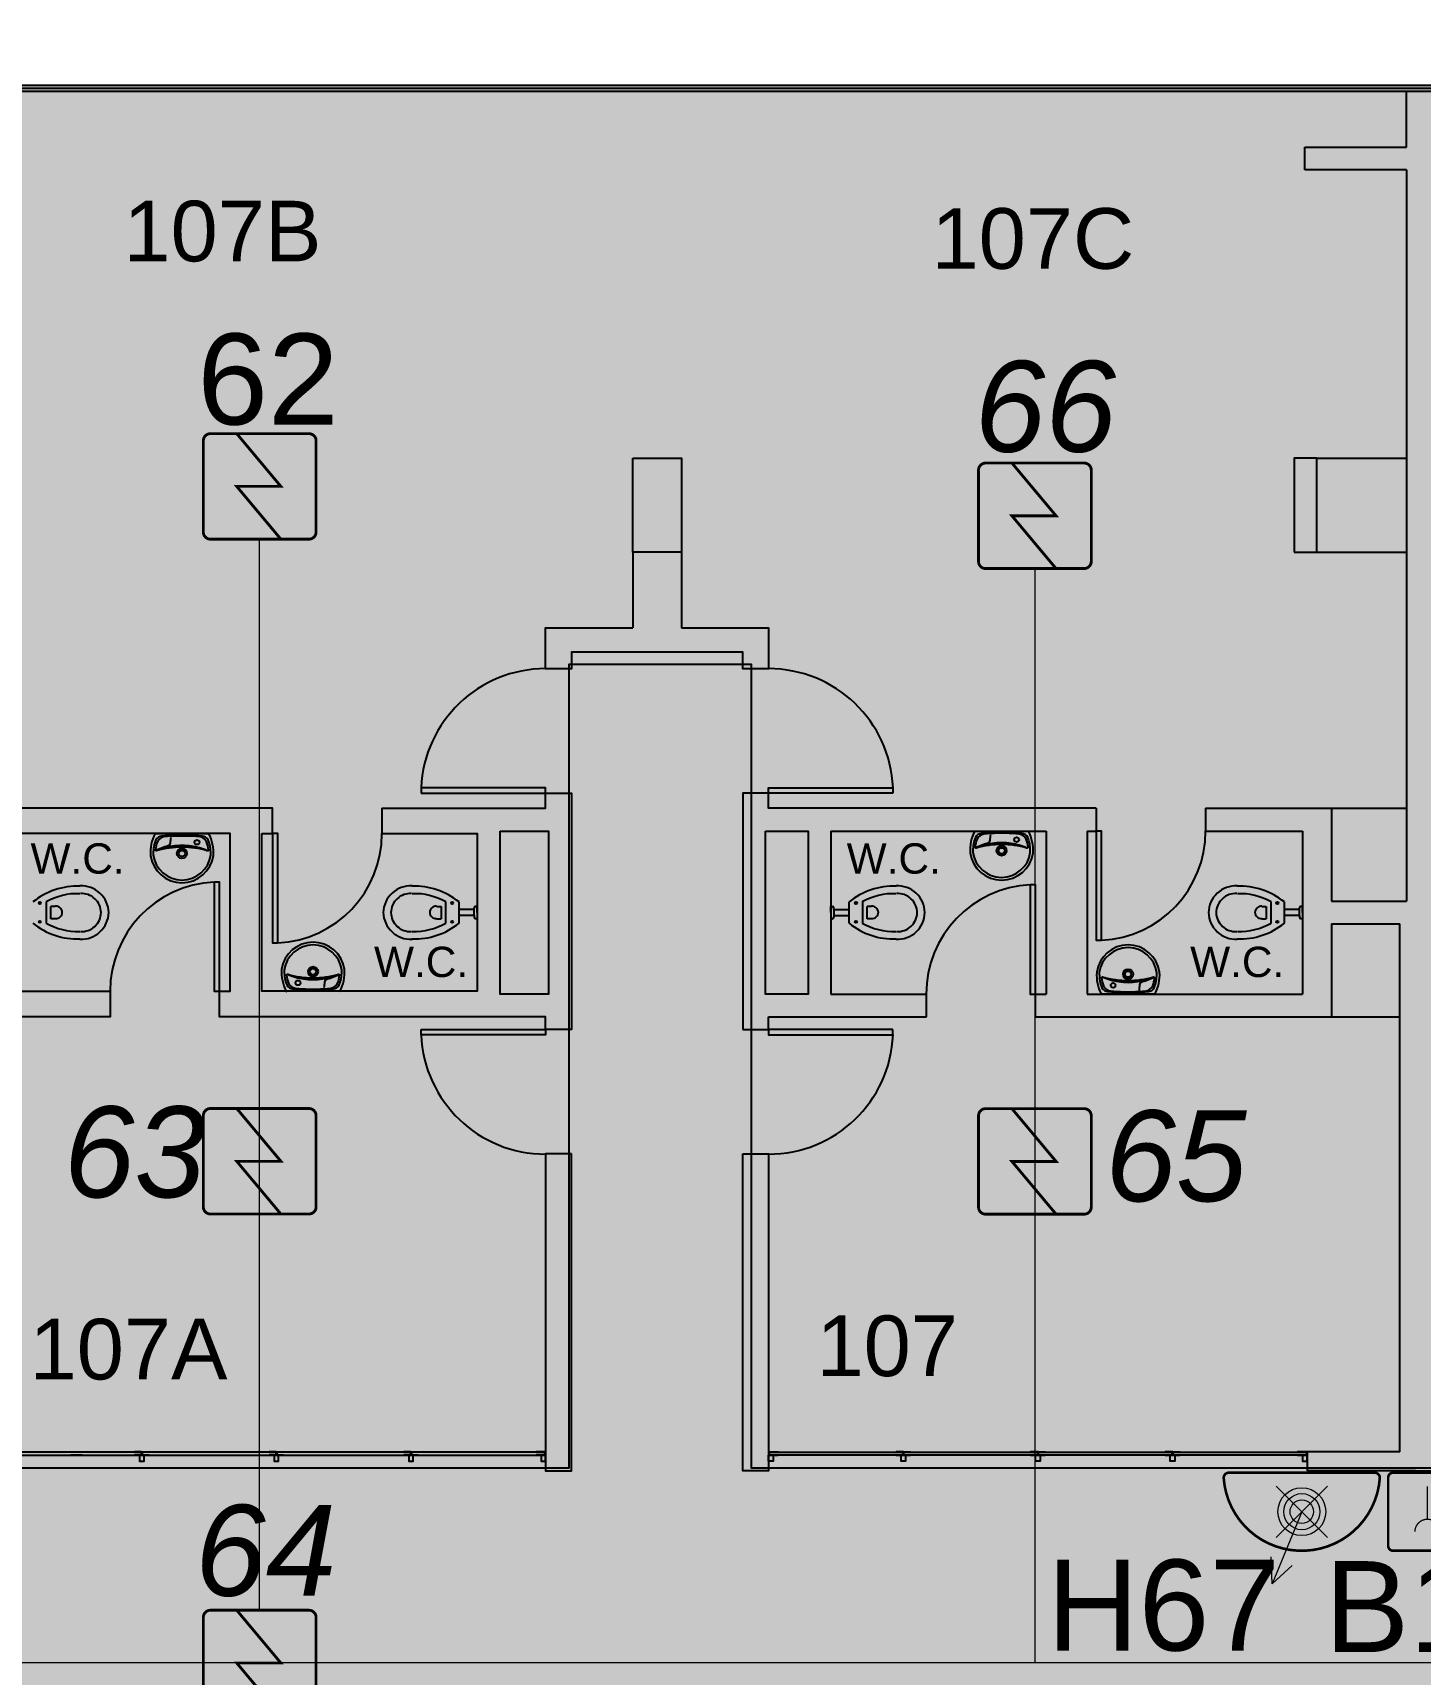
# Model space of a CAD drawing. Header units: metres. Extents: x -331 to 2982, y 362 to 2539.
# Drawn here: x 790.29 to 799.44, y 1604.17 to 1615 of the extents above; entities that cross this region are included whole.
import ezdxf
from ezdxf.enums import TextEntityAlignment as Align

# ---------------------------------------------------------------- set-up
doc = ezdxf.new("R2010")
doc.units = ezdxf.units.M
doc.layers.get('0').update_dxf_attribs({"color": 251})
doc.layers.add('_corredores', color=251, linetype='Continuous', plot=False)
doc.layers.add('_salas', color=251, linetype='Continuous', plot=False)
for name, color, linetype in [('ALV', 251, 'Continuous'), ('CX', 251, 'Continuous'), ('DET. FUMAÇA', 1, 'Continuous'), ('Det_Vigas', 251, 'Continuous'), ('Div', 251, 'Continuous'), ('Est', 251, 'Continuous'), ('Mob', 251, 'Continuous'), ('SALAS NOVAS', 7, 'Continuous'), ('Texto_Salas', 251, 'Continuous'), ('vid', 251, 'Continuous')]:
    doc.layers.add(name, color=color, linetype=linetype)
doc.styles.add('ARIAL', font='arial.ttf')
doc.styles.add('DESTAQUE', font='arial.ttf', dxfattribs={"height": 0.4})
doc.styles.add('X3G_ENTITY_1416ACDD', font='arial.ttf', dxfattribs={"height": 0.6})
doc.styles.add('X3G_ENTITY_1416ACE7', font='arial.ttf', dxfattribs={"height": 0.6})
doc.styles.add('X3G_ENTITY_1416ACF1', font='arial.ttf', dxfattribs={"height": 0.6})
doc.styles.add('X3G_ENTITY_1416ACFB', font='arial.ttf', dxfattribs={"height": 0.6})
doc.styles.add('X3G_ENTITY_1416AD05', font='arial.ttf', dxfattribs={"height": 0.6})
doc.styles.add('X3G_ENTITY_1416B5FB', font='arial.ttf', dxfattribs={"height": 0.6})
doc.styles.add('X3G_ENTITY_14229D6A', font='arial.ttf', dxfattribs={"height": 0.6})

# ---------------------------------------------------------------- blocks, each defined once
blk = doc.blocks.new('Detector de fumaça')
at = {"layer": 'DET. FUMAÇA', "linetype": 'Continuous', "lineweight": 15, "const_width": 0.0187}
blk.add_lwpolyline([(774.599, 539.816), (775.249, 539.816, -0.414214), (775.296, 539.769), (775.296, 539.167, -0.414214), (775.249, 539.12), (774.599, 539.12, -0.414214), (774.553, 539.167), (774.553, 539.769, -0.414214)], format="xyb", close=True, dxfattribs=at)
blk.add_lwpolyline([(774.773, 539.816), (775.064, 539.468), (774.773, 539.468), (775.064, 539.12)], dxfattribs=at)
blk = doc.blocks.new('WEW')
at = {"color": 1, "lineweight": 0, "true_color": 0xe60000}
for p, q in [((1781.244, 994.005), (1781.439, 994.482)), ((1781.439, 994.482), (1781.308, 994.36)), ((1781.439, 994.482), (1781.447, 994.302)), ((1781.075, 994.175), (1781.413, 993.836)), ((1781.413, 994.175), (1781.075, 993.836))]:
    blk.add_line(p, q, dxfattribs=at)
at = {"color": 1, "true_color": 0xe60000, "const_width": 0.0172}
for points in [[(1779.259, 993.747), (1780.023, 993.747, 0.511918), (1780.056, 993.793), (1779.907, 994.24, 0.322823), (1779.874, 994.263), (1779.408, 994.263, 0.322823), (1779.375, 994.24), (1779.226, 993.793, 0.511918)], [(1780.193, 994.263), (1780.641, 994.263, -0.414214), (1780.675, 994.229), (1780.675, 993.782, -0.414214), (1780.641, 993.747), (1780.193, 993.747, -0.414214), (1780.159, 993.782), (1780.159, 994.229, -0.414214)], [(1780.764, 993.748), (1781.724, 993.748, 0.435311), (1781.759, 993.784, 0.930949), (1780.73, 993.784, 0.435311)]]:
    blk.add_lwpolyline(points, format="xyb", close=True, dxfattribs=at)
at = {"color": 1, "true_color": 0xe60000, "const_width": 0.0086}
for points in [[(1780.336, 994.135), (1780.338, 994.117), (1780.344, 994.099), (1780.351, 994.088), (1780.365, 994.073), (1780.373, 994.067), (1780.386, 994.06), (1780.397, 994.057), (1780.413, 994.055), (1780.421, 994.055), (1780.431, 994.056), (1780.45, 994.062), (1780.464, 994.07), (1780.477, 994.082), (1780.488, 994.096), (1780.494, 994.11), (1780.497, 994.122), (1780.498, 994.13), (1780.498, 994.136)], [(1780.417, 993.837), (1780.417, 994.055)]]:
    blk.add_lwpolyline(points, dxfattribs=at)
for points in [[(1779.463, 994.06), (1779.617, 994.06), (1779.652, 994.026), (1779.652, 993.936), (1779.617, 993.902), (1779.463, 993.902), (1779.428, 993.936), (1779.428, 994.026)], [(1779.832, 993.936), (1779.832, 994.026), (1779.802, 994.044), (1779.679, 993.981), (1779.802, 993.918)]]:
    blk.add_lwpolyline(points, close=True, dxfattribs=at)
at = {"color": 1, "lineweight": 0, "true_color": 0xe60000}
for radius in [0.158, 0.119, 0.0774]:
    blk.add_circle((1781.244, 994.005), radius, dxfattribs=at)

msp = doc.modelspace()

# ---------------------------------------------------------------- hatches: boundary and pattern name
at = {"layer": '_corredores', "transparency": 33554508}
h = msp.add_hatch(color=256, dxfattribs=at)
h.dxf.hatch_style = 1
h.paths.add_polyline_path([(849.579, 1608.941), (849.579, 1612.216), (852.229, 1612.216), (852.229, 1614.651), (851.629, 1614.651), (851.629, 1624.564), (870.399, 1624.564), (870.399, 1626.4), (870.209, 1626.4), (870.209, 1626.597), (870.023, 1626.784), (866.324, 1626.785), (866.308, 1626.751), (866.204, 1626.834), (865.442, 1627.594), (864.014, 1627.594), (862.586, 1627.594), (861.776, 1626.785), (861.74, 1626.785), (861.736, 1626.784), (861.723, 1626.783), (861.705, 1626.783), (858.111, 1626.785), (857.764, 1626.438), (857.417, 1626.785), (853.824, 1626.785), (853.808, 1626.751), (853.704, 1626.834), (852.942, 1627.594), (851.514, 1627.594), (849.768, 1627.594), (849.768, 1626.834), (849.628, 1626.834), (849.628, 1629.914), (841.254, 1629.914), (841.254, 1628.074), (840.494, 1628.074), (840.494, 1627.116), (840.776, 1626.834), (840.394, 1626.452), (840.062, 1626.785), (836.454, 1626.785), (836.439, 1626.751), (836.334, 1626.834), (835.573, 1627.594), (834.144, 1627.594), (832.716, 1627.594), (831.906, 1626.785), (831.87, 1626.785), (831.867, 1626.784), (831.853, 1626.783), (831.835, 1626.783), (828.241, 1626.785), (827.894, 1626.438), (827.548, 1626.785), (823.954, 1626.785), (823.938, 1626.751), (823.834, 1626.834), (823.072, 1627.594), (821.644, 1627.594), (820.215, 1627.594), (819.405, 1626.785), (819.37, 1626.785), (819.366, 1626.784), (819.353, 1626.783), (819.335, 1626.783), (815.741, 1626.785), (815.394, 1626.438), (815.047, 1626.785), (811.454, 1626.785), (811.438, 1626.751), (811.334, 1626.834), (810.572, 1627.594), (809.144, 1627.594), (807.715, 1627.594), (806.906, 1626.785), (806.87, 1626.785), (806.866, 1626.784), (806.853, 1626.783), (806.835, 1626.783), (803.241, 1626.785), (802.894, 1626.438), (802.547, 1626.785), (798.954, 1626.785), (798.938, 1626.751), (798.834, 1626.834), (798.072, 1627.594), (796.644, 1627.594), (795.215, 1627.594), (794.406, 1626.785), (794.37, 1626.785), (794.366, 1626.784), (794.353, 1626.783), (794.335, 1626.783), (790.741, 1626.785), (790.394, 1626.438), (790.047, 1626.785), (786.454, 1626.785), (786.438, 1626.751), (786.334, 1626.834), (785.572, 1627.594), (784.144, 1627.594), (782.716, 1627.594), (781.906, 1626.785), (781.87, 1626.785), (781.866, 1626.784), (781.853, 1626.783), (781.835, 1626.783), (778.241, 1626.785), (777.894, 1626.438), (777.547, 1626.785), (773.954, 1626.785), (773.938, 1626.751), (773.834, 1626.834), (773.072, 1627.594), (771.644, 1627.594), (770.216, 1627.594), (769.406, 1626.785), (769.37, 1626.785), (769.367, 1626.784), (769.353, 1626.783), (769.335, 1626.783), (765.635, 1626.784), (765.449, 1626.597), (765.449, 1626.4), (765.259, 1626.4), (765.259, 1624.564), (770.104, 1624.564), (770.104, 1614.651), (770.414, 1614.651), (770.414, 1605.531), (765.029, 1605.531), (765.029, 1610.831), (763.829, 1610.831), (763.829, 1605.531), (755.929, 1605.531), (755.929, 1610.831), (754.829, 1610.831), (754.829, 1605.531), (746.079, 1605.531), (746.079, 1601.916), (748.449, 1601.916), (748.449, 1603.616), (748.049, 1603.616), (748.049, 1603.816), (754.474, 1603.816), (754.474, 1603.616), (754.149, 1603.616), (754.149, 1601.916), (754.474, 1601.916), (754.474, 1601.716), (754.474, 1601.191), (757.974, 1601.191), (757.974, 1603.591), (757.974, 1603.791), (768.029, 1603.791), (768.029, 1603.771), (768.834, 1603.771), (768.834, 1595.811), (768.004, 1595.811), (768.004, 1595.791), (762.364, 1595.791), (762.364, 1590.581), (754.174, 1590.581), (754.174, 1593.066), (752.499, 1593.066), (752.499, 1560.541), (752.299, 1560.541), (752.299, 1561.441), (751.199, 1561.441), (751.199, 1558.116), (752.299, 1558.116), (752.299, 1559.116), (752.499, 1559.116), (752.499, 1557.116), (755.419, 1557.116), (755.419, 1558.966), (753.924, 1558.966), (753.924, 1563.441), (754.189, 1563.441), (754.189, 1587.651), (760.824, 1587.651), (760.824, 1587.741), (768.929, 1587.741), (768.929, 1563.841), (770.329, 1563.841), (770.329, 1587.741), (771.929, 1587.741), (773.029, 1587.741), (775.879, 1587.741), (775.879, 1586.641), (777.179, 1586.641), (777.179, 1587.741), (788.779, 1587.741), (788.779, 1586.641), (790.079, 1586.641), (790.079, 1587.741), (802.329, 1587.741), (804.029, 1587.741), (844.979, 1587.741), (844.979, 1587.916), (845.279, 1587.916), (845.279, 1587.563), (845.279, 1563.241), (806.429, 1563.241), (806.429, 1563.441), (806.629, 1563.441), (806.629, 1565.791), (806.229, 1565.791), (806.229, 1585.191), (806.629, 1585.191), (806.629, 1587.541), (803.039, 1587.541), (803.039, 1576.841), (798.689, 1576.841), (796.094, 1576.841, -0.496898), (794.36, 1575.527), (793.559, 1573.063), (798.509, 1571.449), (798.509, 1560.721), (794.829, 1560.721), (794.829, 1560.541), (794.829, 1557.551), (801.129, 1557.551), (801.129, 1556.451), (802.329, 1556.451), (802.329, 1557.551), (805.229, 1557.551), (805.229, 1556.451), (806.429, 1556.451), (806.429, 1560.691), (845.279, 1560.691), (845.279, 1555.997), (846.404, 1555.997), (846.404, 1556.891), (846.054, 1556.891), (846.054, 1556.991), (846.454, 1556.991), (846.454, 1560.691), (849.204, 1560.691), (849.204, 1556.991), (849.604, 1556.991), (849.604, 1556.891), (849.254, 1556.891), (849.254, 1555.997), (850.479, 1555.997), (850.479, 1563.241), (849.579, 1563.241), (849.579, 1572.291), (849.579, 1575.941), (849.579, 1587.563), (849.579, 1588.141), (849.679, 1588.141), (849.679, 1587.991), (866.719, 1587.991), (870.339, 1587.991), (870.339, 1595.791), (866.429, 1595.791), (866.429, 1595.721), (852.429, 1595.721), (852.429, 1590.391), (849.579, 1590.391)])
h.paths.add_polyline_path([(845.139, 1595.841), (845.279, 1595.841), (845.279, 1590.341), (839.679, 1590.341), (775.879, 1590.341), (773.004, 1590.341), (773.004, 1595.811), (771.774, 1595.811), (771.774, 1603.766), (773.119, 1603.766), (773.119, 1603.821), (845.139, 1603.821)], flags=16)
h.paths.add_polyline_path([(846.026, 1605.531), (845.019, 1605.531), (845.019, 1609.931), (845.029, 1610.831), (843.829, 1610.831), (843.829, 1605.531), (835.029, 1605.531), (835.029, 1610.831), (833.829, 1610.831), (833.829, 1605.531), (825.029, 1605.531), (825.029, 1610.831), (823.829, 1610.831), (823.829, 1605.531), (815.029, 1605.531), (815.029, 1610.831), (813.829, 1610.831), (813.829, 1605.531), (805.029, 1605.531), (805.029, 1610.831), (803.829, 1610.831), (803.829, 1605.531), (795.029, 1605.531), (795.029, 1610.831), (793.829, 1610.831), (793.829, 1605.531), (785.029, 1605.531), (785.029, 1610.831), (783.829, 1610.831), (783.829, 1605.531), (775.029, 1605.531), (775.029, 1610.831), (773.999, 1610.831), (773.999, 1605.531), (773.214, 1605.531), (773.214, 1614.651), (773.144, 1614.651), (773.144, 1620.131), (775.164, 1620.131), (775.164, 1622.051), (773.644, 1622.051), (773.644, 1621.631), (773.184, 1621.631), (773.184, 1624.564), (845.949, 1624.563), (845.949, 1621.631), (845.489, 1621.631), (845.489, 1622.051), (843.989, 1622.051), (843.989, 1621.631), (843.969, 1620.131), (845.949, 1620.131), (845.949, 1614.651), (846.026, 1614.651)], flags=16)
h.paths.add_polyline_path([(865.19, 1593.806, -2.788173), (864.407, 1590.628), (864.569, 1590.706), (864.758, 1590.381), (866.058, 1591.278, -0.450063), (866.35, 1592.463), (865.616, 1593.862), (865.298, 1593.662)], flags=16)
h.paths.add_polyline_path([(845.264, 1626.452), (844.882, 1626.834), (845.264, 1627.216), (845.646, 1626.834)], flags=16)
h.paths.add_polyline_path([(851.514, 1626.452), (851.132, 1626.834), (851.514, 1627.216), (851.896, 1626.834)], flags=16)
h.paths.add_polyline_path([(834.144, 1626.452), (833.762, 1626.834), (834.144, 1627.216), (834.526, 1626.834)], flags=16)
h.paths.add_polyline_path([(864.014, 1626.452), (863.632, 1626.834), (864.014, 1627.216), (864.396, 1626.834)], flags=16)
h.paths.add_polyline_path([(821.644, 1626.452), (821.262, 1626.834), (821.644, 1627.216), (822.026, 1626.834)], flags=16)
h.paths.add_polyline_path([(809.526, 1626.834), (809.144, 1626.452), (808.762, 1626.834), (809.144, 1627.216)], flags=16)
h.paths.add_polyline_path([(797.026, 1626.834), (796.644, 1626.452), (796.262, 1626.834), (796.644, 1627.216)], flags=16)
h.paths.add_polyline_path([(784.526, 1626.834), (784.144, 1626.452), (783.762, 1626.834), (784.144, 1627.216)], flags=16)
h.paths.add_polyline_path([(772.026, 1626.834), (771.644, 1626.452), (771.262, 1626.834), (771.644, 1627.216)], flags=16)
h.paths.add_polyline_path([(767.575, 1593.944), (767.428, 1593.841), (767.223, 1594.085), (766.329, 1593.191, -0.414214), (766.329, 1592.392), (767.223, 1591.497), (767.428, 1591.741), (767.575, 1591.638, -3.171595)], flags=16)
at = {"layer": '_salas', "transparency": 33554559}
h = msp.add_hatch(color=256, dxfattribs=at)
h.dxf.hatch_style = 1
h.paths.add_polyline_path([(805.009, 1605.511), (813.809, 1605.511), (813.809, 1610.811), (815.009, 1610.811), (815.009, 1605.511), (823.809, 1605.511), (823.809, 1610.811), (825.009, 1610.811), (825.009, 1605.511), (833.809, 1605.511), (833.809, 1610.811), (835.009, 1610.811), (835.009, 1605.511), (843.809, 1605.511), (843.809, 1610.811), (845.009, 1610.811), (845.009, 1609.911), (844.999, 1609.911), (844.999, 1605.511), (846.006, 1605.511), (846.006, 1614.631), (773.194, 1614.631), (773.194, 1605.511), (773.979, 1605.511), (773.979, 1610.811), (775.009, 1610.811), (775.009, 1605.511), (783.809, 1605.511), (783.809, 1610.811), (785.009, 1610.811), (785.009, 1605.511), (793.809, 1605.511), (793.809, 1610.811), (795.009, 1610.811), (795.009, 1605.511), (803.809, 1605.511), (803.809, 1610.811), (805.009, 1610.811)])
h = msp.add_hatch(color=256, dxfattribs=at)
h.dxf.hatch_style = 1
h.paths.add_polyline_path([(805.029, 1605.531), (813.829, 1605.531), (813.829, 1610.831), (815.029, 1610.831), (815.029, 1605.531), (823.829, 1605.531), (823.829, 1610.831), (825.029, 1610.831), (825.029, 1605.531), (833.829, 1605.531), (833.829, 1610.831), (835.029, 1610.831), (835.029, 1605.531), (843.829, 1605.531), (843.829, 1610.831), (845.029, 1610.831), (845.029, 1609.931), (845.019, 1609.931), (845.019, 1605.531), (846.026, 1605.531), (846.026, 1614.651), (773.214, 1614.651), (773.214, 1605.531), (773.999, 1605.531), (773.999, 1610.831), (775.029, 1610.831), (775.029, 1605.531), (783.829, 1605.531), (783.829, 1610.831), (785.029, 1610.831), (785.029, 1605.531), (793.829, 1605.531), (793.829, 1610.831), (795.029, 1610.831), (795.029, 1605.531), (803.829, 1605.531), (803.829, 1610.831), (805.029, 1610.831)])

# ---------------------------------------------------------------- linework, layer by layer
at = {"lineweight": 0}
for points in [[(773.999, 1605.531), (773.214, 1605.531), (773.214, 1614.651), (846.026, 1614.651), (846.026, 1605.531), (845.019, 1605.531)], [(785.029, 1605.531), (793.829, 1605.531), (793.829, 1610.831), (795.029, 1610.831), (795.029, 1605.531), (803.829, 1605.531), (803.829, 1610.831), (805.029, 1610.831), (805.029, 1605.531), (813.829, 1605.531), (813.829, 1610.831), (815.029, 1610.831), (815.029, 1605.531), (823.829, 1605.531)], [(793.829, 1605.531), (793.829, 1610.831), (795.029, 1610.831), (795.029, 1605.531)]]:
    msp.add_lwpolyline(points, dxfattribs=at)
at = {"color": 251}
for points in [[(773.999, 1605.531), (773.214, 1605.531), (773.214, 1614.651), (846.026, 1614.651), (846.026, 1605.531), (845.019, 1605.531)], [(785.029, 1605.531), (793.829, 1605.531), (793.829, 1610.831), (795.029, 1610.831), (795.029, 1605.531), (803.829, 1605.531), (803.829, 1610.831), (805.029, 1610.831), (805.029, 1605.531), (813.829, 1605.531), (813.829, 1610.831), (815.029, 1610.831), (815.029, 1605.531), (823.829, 1605.531)], [(793.829, 1605.531), (793.829, 1610.831), (795.029, 1610.831), (795.029, 1605.531)]]:
    msp.add_lwpolyline(points, dxfattribs=at)
at = {"layer": 'ALV', "color": 251}
for p, q in [((794.349, 1614.611), (794.469, 1614.611)), ((799.349, 1614.241), (799.349, 1614.611)), ((798.679, 1614.091), (798.679, 1614.241)), ((798.679, 1614.241), (799.349, 1614.241)), ((799.349, 1614.091), (798.679, 1614.091)), ((799.349, 1614.091), (799.349, 1609.269)), ((794.249, 1611.571), (794.249, 1611.071)), ((794.569, 1611.571), (794.569, 1611.071)), ((790.964, 1609.881), (789.974, 1609.881)), ((797.304, 1609.881), (797.304, 1609.731)), ((798.024, 1609.881), (798.854, 1609.881)), ((798.024, 1609.881), (798.024, 1609.731)), ((798.854, 1609.881), (798.854, 1609.269)), ((795.554, 1609.731), (795.554, 1608.656)), ((795.554, 1609.731), (796.974, 1609.731)), ((796.974, 1609.731), (796.974, 1608.656)), ((797.244, 1609.731), (797.304, 1609.731)), ((797.244, 1609.731), (797.244, 1608.656)), ((798.024, 1609.731), (798.664, 1609.731)), ((798.664, 1609.731), (798.664, 1608.656)), ((798.854, 1609.269), (799.349, 1609.269)), ((798.854, 1609.119), (798.854, 1608.506)), ((798.854, 1609.119), (799.304, 1609.119)), ((799.304, 1605.636), (799.304, 1609.119)), ((795.554, 1608.656), (796.184, 1608.656)), ((796.184, 1608.506), (796.184, 1608.656)), ((796.904, 1608.656), (796.974, 1608.656)), ((796.904, 1608.506), (796.904, 1608.656)), ((797.244, 1608.656), (798.664, 1608.656)), ((794.974, 1608.421), (795.144, 1608.421)), ((795.144, 1608.506), (796.184, 1608.506)), ((795.144, 1608.421), (795.144, 1608.506)), ((796.904, 1608.506), (798.854, 1608.506)), ((799.304, 1605.636), (798.694, 1605.636)), ((798.694, 1605.636), (798.694, 1605.511)), ((799.409, 1605.511), (798.694, 1605.511)), ((799.409, 1605.511), (800.124, 1605.511))]:
    msp.add_line(p, q, dxfattribs=at)
for points in [[(794.569, 1611.071), (795.144, 1611.071), (795.144, 1610.801), (794.974, 1610.801), (794.974, 1610.911), (793.844, 1610.911), (793.844, 1610.801), (793.674, 1610.801), (793.674, 1611.071), (794.249, 1611.071)], [(792.594, 1609.881), (793.674, 1609.881), (793.674, 1609.981), (793.844, 1609.981), (793.844, 1608.421), (793.674, 1608.421), (793.674, 1608.506), (791.524, 1608.506), (791.524, 1608.674), (791.594, 1608.674), (791.594, 1609.714), (790.174, 1609.714), (790.174, 1608.674), (790.804, 1608.674), (790.804, 1608.506), (789.974, 1608.506), (789.974, 1609.119), (789.514, 1609.119)], [(797.304, 1609.881), (795.144, 1609.881), (795.144, 1609.981), (794.974, 1609.981), (794.974, 1608.421)], [(791.804, 1609.714), (791.874, 1609.714), (791.874, 1609.881), (789.974, 1609.881)], [(792.594, 1609.881), (792.594, 1609.714), (793.224, 1609.714), (793.224, 1608.674), (791.804, 1608.674), (791.804, 1609.714)], [(791.884, 1605.615), (791.884, 1605.575), (791.914, 1605.575), (791.914, 1605.615)], [(796.047, 1605.615), (796.047, 1605.575), (796.017, 1605.575), (796.017, 1605.615)], [(796.934, 1605.615), (796.934, 1605.575), (796.904, 1605.575), (796.904, 1605.615)]]:
    msp.add_lwpolyline(points, dxfattribs=at)
for points in [[(793.374, 1609.731), (793.694, 1609.731), (793.694, 1608.656), (793.374, 1608.656)], [(795.124, 1609.731), (795.404, 1609.731), (795.404, 1608.656), (795.124, 1608.656)], [(793.844, 1607.601), (793.674, 1607.601), (793.674, 1605.511), (793.844, 1605.511)], [(794.974, 1607.601), (795.144, 1607.601), (795.144, 1605.511), (794.974, 1605.511)], [(793.67, 1605.635), (790.128, 1605.635), (790.128, 1605.615), (793.67, 1605.615)], [(791.851, 1605.635), (791.897, 1605.635), (791.897, 1605.615), (791.851, 1605.615), (791.851, 1605.614), (791.898, 1605.614), (791.898, 1605.636), (791.851, 1605.636)], [(791.898, 1605.636), (791.901, 1605.636), (791.901, 1605.614), (791.898, 1605.614)], [(791.947, 1605.635), (791.902, 1605.635), (791.902, 1605.615), (791.947, 1605.615), (791.947, 1605.614), (791.901, 1605.614), (791.901, 1605.636), (791.947, 1605.636)], [(795.148, 1605.635), (798.69, 1605.635), (798.69, 1605.615), (795.148, 1605.615)], [(795.984, 1605.635), (796.029, 1605.635), (796.029, 1605.615), (795.984, 1605.615), (795.984, 1605.614), (796.03, 1605.614), (796.03, 1605.636), (795.984, 1605.636)], [(796.033, 1605.636), (796.03, 1605.636), (796.03, 1605.614), (796.033, 1605.614)], [(796.08, 1605.635), (796.034, 1605.635), (796.034, 1605.615), (796.08, 1605.615), (796.08, 1605.614), (796.033, 1605.614), (796.033, 1605.636), (796.08, 1605.636)], [(796.871, 1605.635), (796.917, 1605.635), (796.917, 1605.615), (796.871, 1605.615), (796.871, 1605.614), (796.918, 1605.614), (796.918, 1605.636), (796.871, 1605.636)], [(796.921, 1605.636), (796.918, 1605.636), (796.918, 1605.614), (796.921, 1605.614)], [(796.967, 1605.635), (796.922, 1605.635), (796.922, 1605.615), (796.967, 1605.615), (796.967, 1605.614), (796.921, 1605.614), (796.921, 1605.636), (796.967, 1605.636)]]:
    msp.add_lwpolyline(points, close=True, dxfattribs=at)
at = {"layer": 'CX', "color": 251}
for points in [[(792.854, 1609.981), (793.674, 1609.981), (793.674, 1610.016), (792.854, 1610.016)], [(795.964, 1609.981), (795.144, 1609.981), (795.144, 1610.016), (795.964, 1610.016)], [(791.909, 1608.994), (791.909, 1609.714), (791.874, 1609.714), (791.874, 1608.994)], [(797.339, 1609.011), (797.339, 1609.731), (797.304, 1609.731), (797.304, 1609.011)], [(791.489, 1609.394), (791.489, 1608.674), (791.524, 1608.674), (791.524, 1609.394)], [(796.869, 1609.376), (796.869, 1608.656), (796.904, 1608.656), (796.904, 1609.376)], [(792.854, 1608.421), (793.674, 1608.421), (793.674, 1608.386), (792.854, 1608.386)], [(795.964, 1608.421), (795.144, 1608.421), (795.144, 1608.386), (795.964, 1608.386)], [(790.964, 1605.635), (791.009, 1605.635), (791.009, 1605.615), (790.964, 1605.615), (790.964, 1605.614), (791.01, 1605.614), (791.01, 1605.636), (790.964, 1605.636)], [(791.01, 1605.636), (791.013, 1605.636), (791.013, 1605.614), (791.01, 1605.614)], [(791.06, 1605.635), (791.014, 1605.635), (791.014, 1605.615), (791.06, 1605.615), (791.06, 1605.614), (791.013, 1605.614), (791.013, 1605.636), (791.06, 1605.636)], [(792.739, 1605.635), (792.784, 1605.635), (792.784, 1605.615), (792.739, 1605.615), (792.739, 1605.614), (792.785, 1605.614), (792.785, 1605.636), (792.739, 1605.636)], [(792.785, 1605.636), (792.788, 1605.636), (792.788, 1605.614), (792.785, 1605.614)], [(792.835, 1605.635), (792.789, 1605.635), (792.789, 1605.615), (792.835, 1605.615), (792.835, 1605.614), (792.788, 1605.614), (792.788, 1605.636), (792.835, 1605.636)], [(793.611, 1605.635), (793.67, 1605.635), (793.67, 1605.615), (793.611, 1605.615), (793.611, 1605.614), (793.671, 1605.614), (793.671, 1605.636), (793.611, 1605.636)], [(793.671, 1605.636), (793.674, 1605.636), (793.674, 1605.614), (793.671, 1605.614)], [(795.147, 1605.636), (795.144, 1605.636), (795.144, 1605.614), (795.147, 1605.614)], [(795.207, 1605.635), (795.148, 1605.635), (795.148, 1605.615), (795.207, 1605.615), (795.207, 1605.614), (795.147, 1605.614), (795.147, 1605.636), (795.207, 1605.636)], [(797.759, 1605.635), (797.804, 1605.635), (797.804, 1605.615), (797.759, 1605.615), (797.759, 1605.614), (797.805, 1605.614), (797.805, 1605.636), (797.759, 1605.636)], [(797.808, 1605.636), (797.805, 1605.636), (797.805, 1605.614), (797.808, 1605.614)], [(797.855, 1605.635), (797.809, 1605.635), (797.809, 1605.615), (797.855, 1605.615), (797.855, 1605.614), (797.808, 1605.614), (797.808, 1605.636), (797.855, 1605.636)], [(798.631, 1605.635), (798.69, 1605.635), (798.69, 1605.615), (798.631, 1605.615), (798.631, 1605.614), (798.691, 1605.614), (798.691, 1605.636), (798.631, 1605.636)], [(798.691, 1605.636), (798.694, 1605.636), (798.694, 1605.614), (798.691, 1605.614)]]:
    msp.add_lwpolyline(points, close=True, dxfattribs=at)
for points in [[(790.997, 1605.615), (790.997, 1605.575), (791.027, 1605.575), (791.027, 1605.615)], [(792.772, 1605.615), (792.772, 1605.575), (792.802, 1605.575), (792.802, 1605.615)], [(793.644, 1605.615), (793.644, 1605.575), (793.674, 1605.575), (793.674, 1605.615)], [(795.174, 1605.615), (795.174, 1605.575), (795.144, 1605.575), (795.144, 1605.615)], [(797.822, 1605.615), (797.822, 1605.575), (797.792, 1605.575), (797.792, 1605.615)], [(798.664, 1605.615), (798.664, 1605.575), (798.694, 1605.575), (798.694, 1605.615)]]:
    msp.add_lwpolyline(points, dxfattribs=at)
for centre, radius, start, end in [((793.674, 1609.981), 0.821, 90, 177.5559), ((795.144, 1609.981), 0.821, 2.4441, 90), ((791.874, 1609.714), 0.721, 272.783, 0), ((797.304, 1609.731), 0.721, 272.783, 0), ((791.524, 1608.674), 0.721, 92.783, 180), ((796.904, 1608.656), 0.721, 92.783, 180), ((793.674, 1608.421), 0.821, 182.4441, 270), ((795.144, 1608.421), 0.821, 270, 357.5559)]:
    msp.add_arc(centre, radius, start, end, dxfattribs=at)
at = {"layer": 'Det_Vigas', "color": 251}
for p, q in [((790.62, 1605.615), (790.545, 1605.615)), ((795.64, 1605.615), (795.565, 1605.615))]:
    msp.add_line(p, q, dxfattribs=at)
at = {"layer": 'Div', "color": 150, "linetype": 'Continuous', "lineweight": 0}
for p, q in [((791.789, 1604.592), (791.789, 1611.656)), ((796.9, 1611.462), (796.9, 1604.244)), ((847.683, 1604.244), (747.735, 1604.244))]:
    msp.add_line(p, q, dxfattribs=at)
at = {"layer": 'Est', "color": 251}
for points in [[(794.249, 1612.191), (794.569, 1612.191), (794.569, 1611.571), (794.249, 1611.571)], [(798.609, 1611.571), (798.759, 1611.571), (798.759, 1612.191), (798.609, 1612.191)]]:
    msp.add_lwpolyline(points, close=True, dxfattribs=at)
at = {"layer": 'Mob', "color": 251}
for p, q in [((798.759, 1612.191), (799.349, 1612.191)), ((798.759, 1611.571), (799.349, 1611.571)), ((798.854, 1609.881), (799.349, 1609.881)), ((791.101, 1609.714), (791.452, 1609.714)), ((796.503, 1609.731), (796.855, 1609.731)), ((790.382, 1609.264), (790.382, 1609.124)), ((790.413, 1609.153), (790.413, 1609.234)), ((790.442, 1609.234), (790.413, 1609.234)), ((792.956, 1609.234), (792.985, 1609.234)), ((792.985, 1609.234), (792.985, 1609.153)), ((793.016, 1609.124), (793.016, 1609.264)), ((793.104, 1609.124), (793.104, 1609.264)), ((793.204, 1609.214), (793.104, 1609.214)), ((793.204, 1609.174), (793.104, 1609.174)), ((793.204, 1609.214), (793.204, 1609.225)), ((793.204, 1609.174), (793.204, 1609.214)), ((793.204, 1609.174), (793.204, 1609.163)), ((793.224, 1609.234), (793.213, 1609.234)), ((793.224, 1609.194), (793.224, 1609.234)), ((793.224, 1609.194), (793.224, 1609.153)), ((795.554, 1609.194), (795.554, 1609.234)), ((795.554, 1609.234), (795.565, 1609.234)), ((795.554, 1609.194), (795.554, 1609.153)), ((795.574, 1609.214), (795.574, 1609.225)), ((795.574, 1609.214), (795.574, 1609.174)), ((795.574, 1609.214), (795.674, 1609.214)), ((795.574, 1609.174), (795.674, 1609.174)), ((795.574, 1609.174), (795.574, 1609.163)), ((795.674, 1609.264), (795.674, 1609.124)), ((795.762, 1609.264), (795.762, 1609.124)), ((795.793, 1609.153), (795.793, 1609.234)), ((795.822, 1609.234), (795.793, 1609.234)), ((798.396, 1609.234), (798.425, 1609.234)), ((798.425, 1609.234), (798.425, 1609.153)), ((798.456, 1609.124), (798.456, 1609.264)), ((798.544, 1609.124), (798.544, 1609.264)), ((798.644, 1609.214), (798.544, 1609.214)), ((798.644, 1609.174), (798.544, 1609.174)), ((798.644, 1609.214), (798.644, 1609.225)), ((798.644, 1609.174), (798.644, 1609.214)), ((798.644, 1609.174), (798.644, 1609.163)), ((798.664, 1609.234), (798.653, 1609.234)), ((798.664, 1609.194), (798.664, 1609.234)), ((798.664, 1609.194), (798.664, 1609.153)), ((790.442, 1609.153), (790.413, 1609.153)), ((792.956, 1609.153), (792.985, 1609.153)), ((793.224, 1609.153), (793.213, 1609.153)), ((795.554, 1609.153), (795.565, 1609.153)), ((795.822, 1609.153), (795.793, 1609.153)), ((798.396, 1609.153), (798.425, 1609.153)), ((798.664, 1609.153), (798.653, 1609.153)), ((792.317, 1608.674), (791.966, 1608.674)), ((797.69, 1608.656), (797.339, 1608.656)), ((798.854, 1608.506), (799.304, 1608.506))]:
    msp.add_line(p, q, dxfattribs=at)
for points in [[(796.68, 1609.72, 0.019765), (796.554, 1609.715, 0.055725), (796.536, 1609.713, 0.26837), (796.503, 1609.677, 0.08527), (796.491, 1609.59, 0.373975), (796.68, 1609.425, 0.373975), (796.869, 1609.59, 0.08527), (796.857, 1609.677, 0.26837), (796.824, 1609.713, 0.055725), (796.806, 1609.715, 0.019765)], [(791.277, 1609.703, 0.019765), (791.151, 1609.698, 0.055725), (791.133, 1609.696, 0.26837), (791.1, 1609.66, 0.08527), (791.088, 1609.572, 0.373975), (791.277, 1609.408, 0.373975), (791.467, 1609.572, 0.08527), (791.455, 1609.66, 0.26837), (791.421, 1609.696, 0.055725), (791.403, 1609.698, 0.019765)], [(792.141, 1608.684, 0.019765), (792.267, 1608.689, 0.055725), (792.285, 1608.692, 0.26837), (792.318, 1608.728, 0.08527), (792.33, 1608.815, 0.373975), (792.141, 1608.98, 0.373975), (791.951, 1608.815, 0.08527), (791.963, 1608.728, 0.26837), (791.997, 1608.692, 0.055725), (792.015, 1608.689, 0.019765)], [(797.514, 1608.667, 0.019765), (797.64, 1608.672, 0.055725), (797.658, 1608.674, 0.26837), (797.691, 1608.71, 0.08527), (797.703, 1608.798, 0.373975), (797.514, 1608.962, 0.373975), (797.324, 1608.798, 0.08527), (797.336, 1608.71, 0.26837), (797.37, 1608.674, 0.055725), (797.388, 1608.672, 0.019765)]]:
    msp.add_lwpolyline(points, format="xyb", close=True, dxfattribs=at)
for points in [[(796.854, 1609.624, 0.09339), (796.842, 1609.677, 0.281673), (796.797, 1609.71, 0.022774), (796.707, 1609.716), (796.68, 1609.716), (796.653, 1609.716, 0.022774), (796.563, 1609.71, 0.281673), (796.518, 1609.677, 0.09339), (796.505, 1609.624)], [(791.452, 1609.606, 0.09339), (791.439, 1609.66, 0.281673), (791.394, 1609.693, 0.022774), (791.304, 1609.698), (791.277, 1609.698), (791.25, 1609.698, 0.022774), (791.16, 1609.693, 0.281673), (791.115, 1609.66, 0.09339), (791.103, 1609.606)], [(791.452, 1609.606, -0.557482), (791.444, 1609.601, 0.068592), (791.34, 1609.631, 0.02486), (791.277, 1609.636, 0.02486), (791.214, 1609.631, 0.068592), (791.11, 1609.601, -0.557482), (791.103, 1609.606)], [(791.445, 1609.601, 0.072415), (791.277, 1609.624, 0.072415), (791.11, 1609.601)], [(791.113, 1609.602, -0.467154), (791.115, 1609.609, -0.039312), (791.182, 1609.633, 0.320715), (791.201, 1609.653, 0.032811), (791.205, 1609.691)], [(796.854, 1609.624, -0.557482), (796.847, 1609.619, 0.068592), (796.743, 1609.649, 0.02486), (796.68, 1609.654, 0.02486), (796.617, 1609.649, 0.068592), (796.513, 1609.619, -0.557482), (796.505, 1609.624)], [(796.847, 1609.619, 0.072415), (796.68, 1609.642, 0.072415), (796.512, 1609.619)], [(796.515, 1609.62, -0.467154), (796.518, 1609.627, -0.039312), (796.585, 1609.651, 0.320715), (796.604, 1609.671, 0.032811), (796.608, 1609.709)], [(791.966, 1608.781, -0.557482), (791.974, 1608.786, 0.068592), (792.078, 1608.756, 0.02486), (792.141, 1608.751, 0.02486), (792.204, 1608.756, 0.068592), (792.308, 1608.786, -0.557482), (792.315, 1608.781)], [(791.966, 1608.781, 0.09339), (791.979, 1608.728, 0.281673), (792.024, 1608.695, 0.022774), (792.114, 1608.689), (792.141, 1608.689), (792.168, 1608.689, 0.022774), (792.258, 1608.695, 0.281673), (792.303, 1608.728, 0.09339), (792.315, 1608.781)], [(791.973, 1608.786, 0.072415), (792.141, 1608.763, 0.072415), (792.308, 1608.786)], [(792.305, 1608.785, -0.467154), (792.303, 1608.778, -0.039312), (792.236, 1608.754, 0.320715), (792.217, 1608.734, 0.032811), (792.213, 1608.696)], [(797.339, 1608.763, -0.557482), (797.347, 1608.768, 0.068592), (797.451, 1608.738, 0.02486), (797.514, 1608.733, 0.02486), (797.577, 1608.738, 0.068592), (797.681, 1608.768, -0.557482), (797.688, 1608.763)], [(797.339, 1608.763, 0.09339), (797.352, 1608.71, 0.281673), (797.397, 1608.677, 0.022774), (797.487, 1608.671), (797.514, 1608.671), (797.541, 1608.671, 0.022774), (797.631, 1608.677, 0.281673), (797.676, 1608.71, 0.09339), (797.688, 1608.763)], [(797.346, 1608.769, 0.072415), (797.514, 1608.745, 0.072415), (797.681, 1608.769)], [(797.678, 1608.767, -0.467154), (797.676, 1608.76, -0.039312), (797.609, 1608.737, 0.320715), (797.59, 1608.716, 0.032811), (797.586, 1608.679)]]:
    msp.add_lwpolyline(points, format="xyb", dxfattribs=at)
for centre, radius in [((791.277, 1609.583), 0.0328), ((791.277, 1609.583), 0.0203), ((791.376, 1609.657), 0.0158), ((796.68, 1609.601), 0.0328), ((796.68, 1609.601), 0.0203), ((796.779, 1609.674), 0.0158), ((790.34, 1609.256), 0.00707), ((793.058, 1609.256), 0.00707), ((795.72, 1609.256), 0.00707), ((798.498, 1609.256), 0.00707), ((790.34, 1609.132), 0.00707), ((793.058, 1609.132), 0.00707), ((795.72, 1609.132), 0.00707), ((798.498, 1609.132), 0.00707), ((792.042, 1608.73), 0.0158), ((792.141, 1608.804), 0.0328), ((792.141, 1608.804), 0.0203), ((797.514, 1608.787), 0.0328), ((797.514, 1608.787), 0.0203), ((797.415, 1608.713), 0.0158)]:
    msp.add_circle(centre, radius, dxfattribs=at)
for centre, radius, start, end in [((791.335, 1609.589), 0.266, 151.9123, 184.0939), ((791.103, 1609.711), 0.0027, 90, 152.2647), ((791.452, 1609.711), 0.0027, 27.7353, 90), ((791.219, 1609.589), 0.266, 355.9061, 27.7353), ((796.738, 1609.606), 0.266, 151.9123, 184.0939), ((796.622, 1609.606), 0.266, 355.9061, 27.7353), ((791.277, 1609.599), 0.209, 187.9818, 270), ((791.277, 1609.599), 0.209, 270, 352.0182), ((796.68, 1609.616), 0.209, 187.9818, 270), ((796.68, 1609.616), 0.209, 270, 352.0182), ((790.588, 1608.904), 0.464, 87.9363, 129.3021), ((790.588, 1608.904), 0.414, 87.9363, 119.8675), ((790.615, 1609.19), 0.179, 1.2038, 93.3189), ((790.615, 1609.19), 0.129, 1.2038, 93.3189), ((792.783, 1609.19), 0.179, 86.6811, 178.7962), ((792.783, 1609.19), 0.129, 86.6811, 178.7962), ((792.81, 1608.904), 0.464, 50.6979, 92.0637), ((792.81, 1608.904), 0.414, 60.1325, 92.0637), ((795.968, 1608.904), 0.464, 87.9363, 129.3021), ((795.968, 1608.904), 0.414, 87.9363, 119.8675), ((795.995, 1609.19), 0.179, 1.2038, 93.3189), ((795.995, 1609.19), 0.129, 1.2038, 93.3189), ((798.223, 1609.19), 0.179, 86.6811, 178.7962), ((798.223, 1609.19), 0.129, 86.6811, 178.7962), ((798.25, 1608.904), 0.464, 50.6979, 92.0637), ((798.25, 1608.904), 0.414, 60.1325, 92.0637), ((790.445, 1609.192), 0.043, 1.2038, 93.3189), ((790.445, 1609.196), 0.043, 266.6811, 358.7962), ((790.615, 1609.197), 0.179, 266.6811, 358.7962), ((790.615, 1609.197), 0.129, 266.6811, 358.7962), ((792.783, 1609.197), 0.179, 181.2038, 273.3189), ((792.783, 1609.197), 0.129, 181.2038, 273.3189), ((792.953, 1609.192), 0.043, 86.6811, 178.7962), ((792.953, 1609.196), 0.043, 181.2038, 273.3189), ((793.213, 1609.225), 0.00935, 90, 180), ((795.565, 1609.225), 0.00935, 0, 90), ((795.825, 1609.192), 0.043, 1.2038, 93.3189), ((795.825, 1609.196), 0.043, 266.6811, 358.7962), ((795.995, 1609.197), 0.179, 266.6811, 358.7962), ((795.995, 1609.197), 0.129, 266.6811, 358.7962), ((798.223, 1609.197), 0.179, 181.2038, 273.3189), ((798.223, 1609.197), 0.129, 181.2038, 273.3189), ((798.393, 1609.192), 0.043, 86.6811, 178.7962), ((798.393, 1609.196), 0.043, 181.2038, 273.3189), ((798.653, 1609.225), 0.00935, 90, 180), ((790.588, 1609.483), 0.464, 230.6979, 272.0637), ((790.588, 1609.483), 0.414, 240.1325, 272.0637), ((792.81, 1609.483), 0.464, 267.9363, 309.3021), ((792.81, 1609.483), 0.414, 267.9363, 299.8675), ((793.213, 1609.163), 0.00935, 180, 270), ((795.565, 1609.163), 0.00935, 270, 0), ((795.968, 1609.483), 0.464, 230.6979, 272.0637), ((795.968, 1609.483), 0.414, 240.1325, 272.0637), ((798.25, 1609.483), 0.464, 267.9363, 309.3021), ((798.25, 1609.483), 0.414, 267.9363, 299.8675), ((798.653, 1609.163), 0.00935, 180, 270), ((792.141, 1608.789), 0.209, 90, 172.0182), ((792.141, 1608.789), 0.209, 7.9818, 90), ((797.514, 1608.771), 0.209, 90, 172.0182), ((797.514, 1608.771), 0.209, 7.9818, 90), ((792.199, 1608.799), 0.266, 175.9061, 207.7353), ((792.083, 1608.799), 0.266, 331.9123, 4.0939), ((797.572, 1608.781), 0.266, 175.9061, 207.7353), ((797.456, 1608.781), 0.266, 331.9123, 4.0939), ((791.966, 1608.676), 0.0027, 207.7353, 270), ((792.315, 1608.676), 0.0027, 270, 332.2647)]:
    msp.add_arc(centre, radius, start, end, dxfattribs=at)
at = {"layer": 'vid', "color": 251}
for p, q in [((773.164, 1614.631), (845.929, 1614.631)), ((773.164, 1614.611), (845.929, 1614.611))]:
    msp.add_line(p, q, dxfattribs=at)

# ---------------------------------------------------------------- block references
at = {"lineweight": 0, "rotation": 180}
msp.add_blockref('WEW', (2579.903, 2599.247), dxfattribs=at)
at = {"layer": 'DET. FUMAÇA', "linetype": 'Continuous', "lineweight": 0}
for p in [(16.865, 1072.536), (21.975, 1072.342), (16.865, 1068.085), (21.975, 1068.084), (16.865, 1064.776)]:
    msp.add_blockref('Detector de fumaça', p, dxfattribs=at)

# ---------------------------------------------------------------- texts
at = {"layer": 'Div', "color": 5, "linetype": 'Continuous', "lineweight": 0, "true_color": 0x0000ff, "char_height": 0.6, "attachment_point": 1}
for s, insert, style in [('62', (791.378, 1613.012), 'X3G_ENTITY_1416ACDD'), ('{\\fArial|b0|i1|c0|p34;66}', (796.502, 1612.832), 'X3G_ENTITY_1416ACFB'), ('{\\fArial|b0|i1|c0|p34;63}', (790.498, 1607.915), 'X3G_ENTITY_1416ACE7'), ('{\\fArial|b0|i1|c0|p34;65}', (797.363, 1607.889), 'X3G_ENTITY_1416AD05'), ('{\\fArial|b0|i1|c0|p34;64}', (791.363, 1605.287), 'X3G_ENTITY_1416ACF1')]:
    msp.add_mtext_dynamic_manual_height_columns(s, width=13.3188, gutter_width=2.5, heights=[0], dxfattribs=dict(at, insert=insert, style=style))
at = {"layer": 'Div', "color": 96, "linetype": 'Continuous', "lineweight": 0, "true_color": 0x008000, "insert": (796.978, 1604.926), "char_height": 0.6, "width": 13.3188, "attachment_point": 1, "style": 'X3G_ENTITY_14229D6A'}
msp.add_mtext('H67', dxfattribs=at)
at = {"layer": 'Div', "color": 6, "linetype": 'Continuous', "lineweight": 0, "true_color": 0xff00ff, "insert": (798.808, 1604.916), "char_height": 0.6, "attachment_point": 1, "style": 'X3G_ENTITY_1416B5FB'}
msp.add_mtext_dynamic_manual_height_columns('B108', width=13.3188, gutter_width=2.5, heights=[0], dxfattribs=at)
at = {"layer": 'SALAS NOVAS', "color": 251, "style": 'DESTAQUE'}
for s, p in [('107B', (791.544, 1613.488)), ('107C', (796.886, 1613.439)), ('107A', (790.925, 1606.114)), ('107', (795.926, 1606.136))]:
    msp.add_text(s, height=0.4, dxfattribs=at).set_placement(p, align=Align.CENTER)
at = {"layer": 'Texto_Salas', "color": 251, "char_height": 0.2, "width": 2.2626, "attachment_point": 2, "style": 'ARIAL'}
for insert in [(790.589, 1609.65), (795.969, 1609.65), (792.853, 1608.968), (798.233, 1608.968)]:
    msp.add_mtext('W.C.', dxfattribs=dict(at, insert=insert))

doc.saveas('drawing.dxf')
